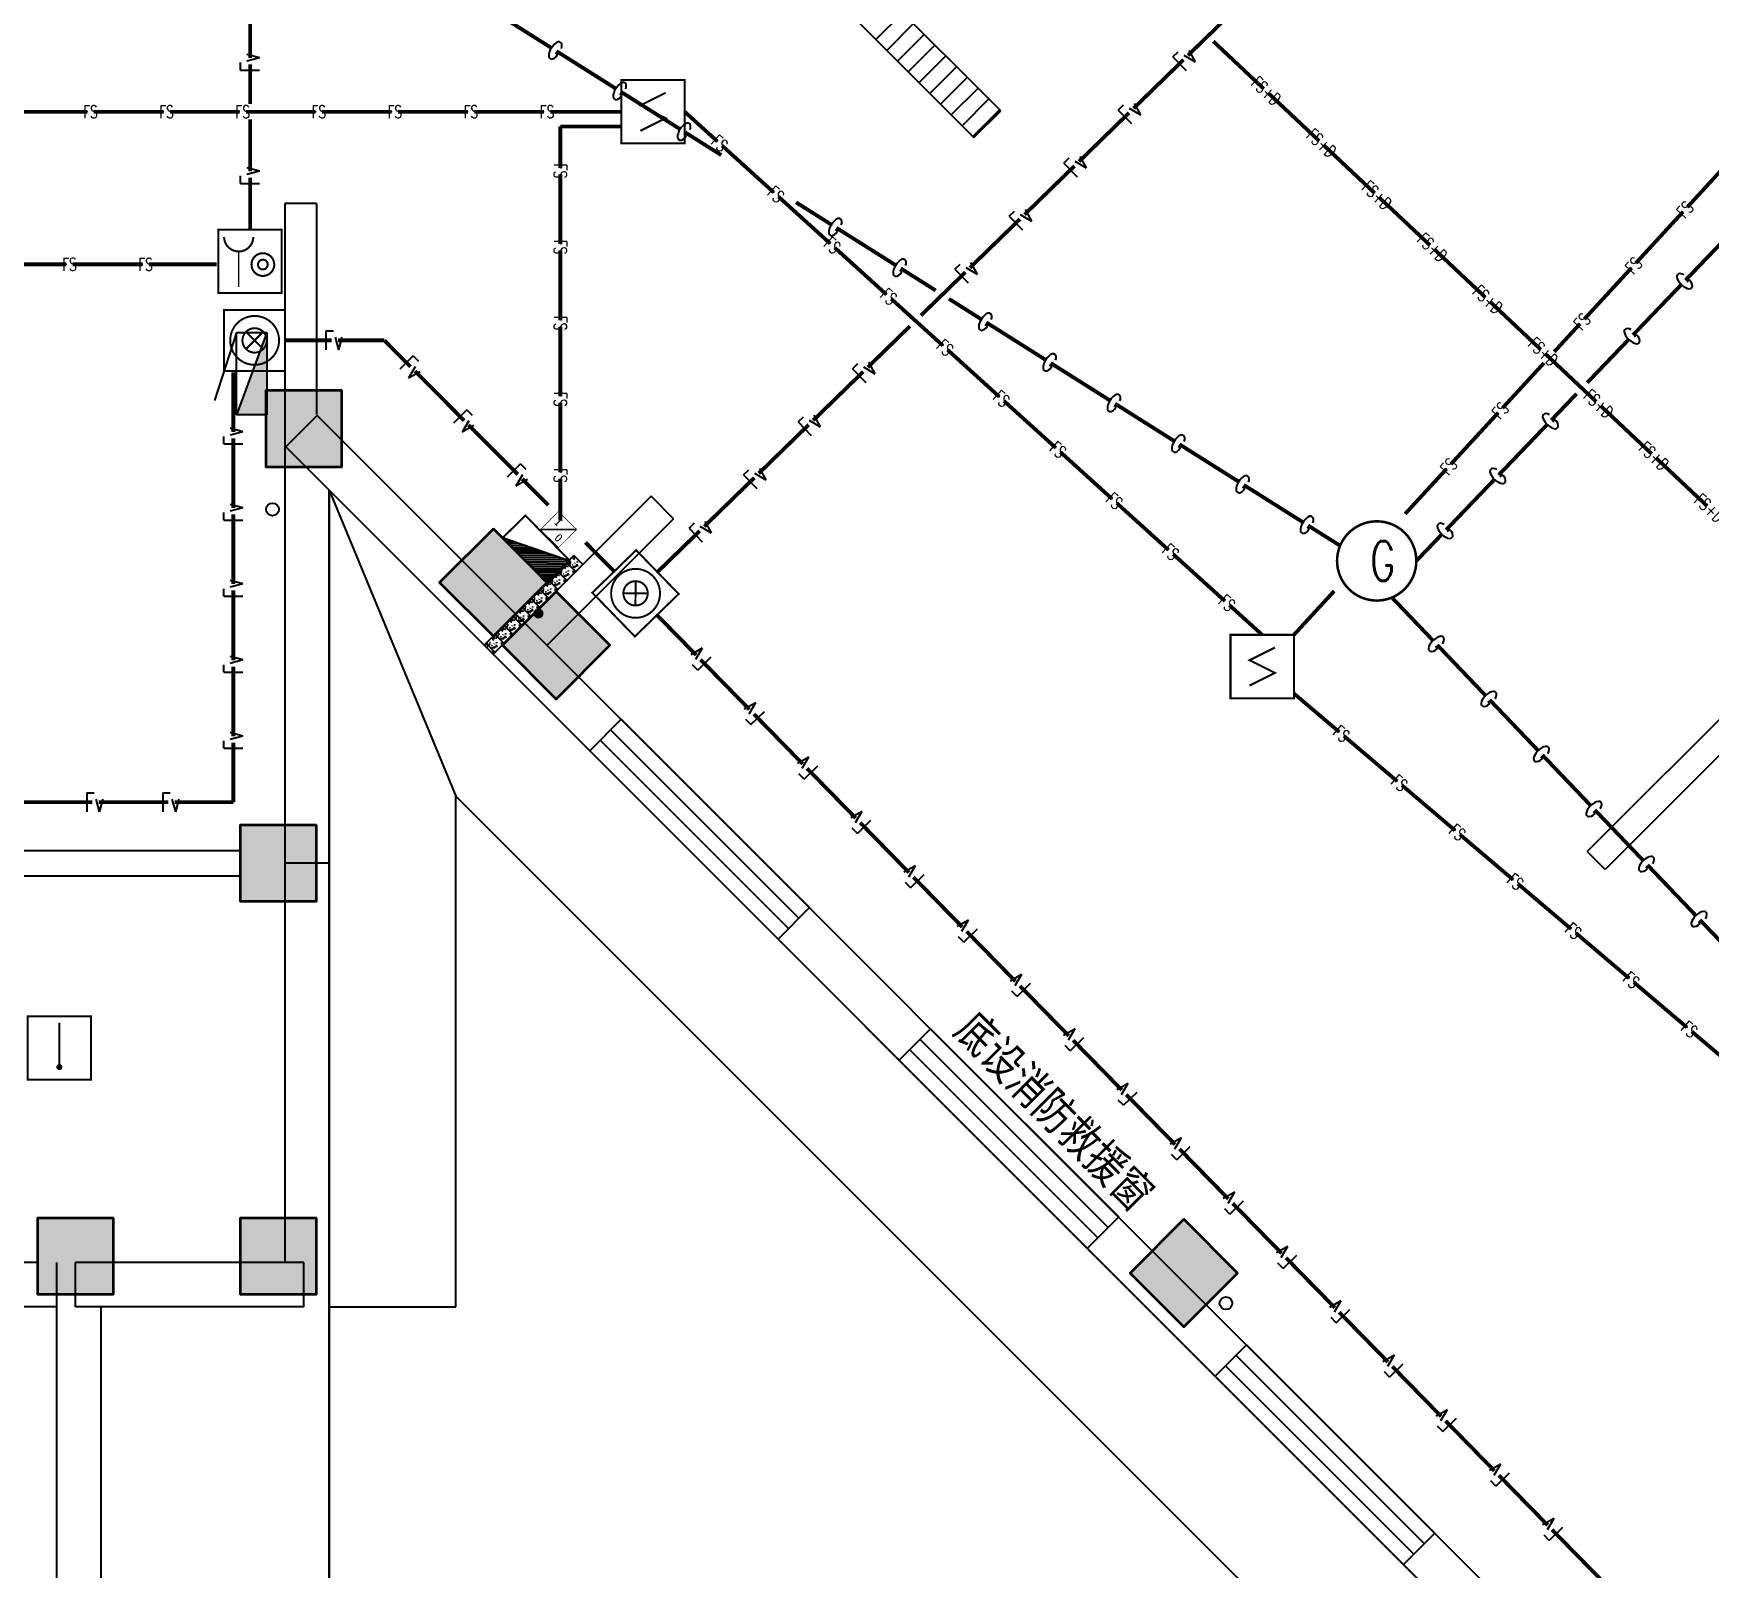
# Model space of a CAD drawing. Extents: x 815029915 to 815825525, y 579155098 to 579748855.
# Drawn here: x 815645636 to 815658853, y 579566865 to 579578968 of the extents above; entities that cross this region are included whole.
import ezdxf

# ---------------------------------------------------------------- set-up
doc = ezdxf.new("R2010")
doc.units = 0
doc.header["$LTSCALE"] = 100
doc.header["$MEASUREMENT"] = 0
doc.linetypes.add('CONTINOUS', pattern=[0])
for name, color, linetype in [('AC_KH', 3, 'Continuous'), ('AXIS', 3, 'Continuous'), ('COLUMN', 9, 'Continuous'), ('DIM_LEAD', 3, 'Continuous'), ('DIM_SYMB', 3, 'Continuous'), ('E-TEXT-PLAN-DER', 7, 'Continuous'), ('GROUND', 2, 'Continuous'), ('P-消火栓', 7, 'Continuous'), ('PUB_TEXT', 7, 'Continuous'), ('T-EQUP-FIRE', 7, 'Continuous'), ('WALL', 9, 'Continuous'), ('WINDOW', 4, 'Continuous'), ('zm', 1, 'Continuous'), ('电-弱电平面-线缆', 3, 'Continuous'), ('设备-消防', 3, 'Continuous'), ('设备-箱柜', 3, 'Continuous')]:
    doc.layers.add(name, color=color, linetype=linetype)
doc.layers.add('柱填充', color=9, linetype='Continuous', lineweight=18)
doc.layers.add('砼柱', color=2, linetype='Continuous', lineweight=35)
doc.styles.add('_TCH_DIM', font='SIMPLEX', dxfattribs={"bigfont": 'GBCBIG'})
doc.styles.add('_TCH_DIM_T3', font='SIMPLEX', dxfattribs={"width": 0.705882, "bigfont": 'GBCBIG'})
doc.styles.add('IDQSTYLE', font='txt.shx', dxfattribs={"width": 0.7, "bigfont": 'hztxt.shx'})
doc.styles.add('宋体', font='', dxfattribs={"width": 0.8})
doc.styles.add('宋体-TK', font='', dxfattribs={"width": 0.8})
doc.styles.get('宋体').set_extended_font_data('SimSun')
doc.styles.get('宋体-TK').set_extended_font_data('SimSun')
doc.linetypes.add('消防广播线路A', pattern='A,5.5,-0.25,["G",IDQSTYLE,S=1.5,R=0,X=-0.125,Y=-0.75],-0.25', length=6)
doc.linetypes.add('消防电源线', pattern='A,5.5,-0.25,["FS+D",IDQSTYLE,S=1,R=0,X=-0.125,Y=-0.5],-0.25', length=6)
doc.linetypes.add('消防电话线路A', pattern='A,5.5,-0.25,["Fv",IDQSTYLE,S=1.5,R=0,X=-0.125,Y=-0.75],-0.25', length=6)
doc.linetypes.add('火灾报警信号线路', pattern='A,5.5,-0.25,["FS",IDQSTYLE,S=1,R=0,X=-0.125,Y=-0.5],-0.25', length=6)
doc.dimstyles.new('_TCH_ARCH-100', dxfattribs={"dimscale": 100, "dimtxt": 2.975, "dimasz": 1, "dimexe": 2.5, "dimexo": 3, "dimgap": 1, "dimtad": 1, "dimdec": 0, "dimzin": 0, "dimdsep": 46, "dimtxsty": '_TCH_DIM_T3', "dimblk": 'ARCHTICK', "dimcen": 0.09, "dimclrt": 7, "dimazin": 2, "dimtfac": 1, "dimtdec": 0, "dimtix": 1, "dimtmove": 2, "dimatfit": 3, "dimfxl": 0, "dimtolj": 1, "dimtzin": 0, "dimarcsym": 0})

# ---------------------------------------------------------------- blocks, each defined once
blk = doc.blocks.new('$TWTSYS$00000508')
for p, q in [((-0.5, 0.5), (0.324, 1.224)), ((-0.5, 0.5), (-0.5, -0.5)), ((-0.5, -0.5), (0.5, 0.5)), ((0.5, 0.5), (-0.5, 0.5)), ((0.5, -0.5), (0.5, 0.5)), ((-0.5, -0.5), (0.5, -0.5))]:
    blk.add_line(p, q)
blk.add_solid([(0.5, -0.5), (0.5, 0.5), (-0.5, -0.5)])
blk = doc.blocks.new('HC001241')
at = {"color": 0, "linetype": 'Continuous', "const_width": 0.2}
for points in [[(-3.13, 3.12), (3.12, 3.12), (3.12, -3.13), (-3.13, -3.13), (-3.13, 3.12)], [(-0.88, 0.88), (0.88, -0.88)], [(0.88, 0.88), (-0.88, -0.88)]]:
    blk.add_lwpolyline(points, dxfattribs=at)
for points in [[(-1.77, 1.77, 0.198912), (-2.5, 0, 0.198912), (-1.77, -1.77, 0.198912), (0, -2.5, 0.198912), (1.77, -1.77, 0.198912), (2.5, 0, 0.198912), (1.77, 1.77, 0.198912), (0, 2.5, 0.198912)], [(0.88, -0.88, 0.198912), (1.25, 0, 0.198912), (0.88, 0.88, 0.198912), (0, 1.25, 0.198912), (-0.88, 0.88, 0.198912), (-1.25, 0, 0.198912), (-0.88, -0.88, 0.198912), (0, -1.25, 0.198912)]]:
    blk.add_lwpolyline(points, format="xyb", close=True, dxfattribs=at)
at = {"layer": 'E-TEXT-PLAN-DER', "color": 0, "style": 'IDQSTYLE', "width": 0.7}
blk.add_attdef('PSFHATT', (5.12, -3.13), '', height=2.5, dxfattribs=at)
blk = doc.blocks.new('HC001208')
at = {"color": 0, "linetype": 'Continuous', "const_width": 0.2}
blk.add_lwpolyline([(-3.12, 3.12), (3.12, 3.12), (3.12, -3.12), (-3.12, -3.12)], close=True, dxfattribs=at)
blk.add_lwpolyline([(-2.56, 2.42, 0.198912), (-2.14, 1.4, 0.198912), (-1.12, 0.98, 0.198912), (-0.1, 1.4, 0.198912), (0.32, 2.42)], format="xyb", dxfattribs=at)
at = {"color": 0, "linetype": 'Continuous', "const_width": 0.128}
blk.add_lwpolyline([(-1.12, 0.98), (-1.12, -2.52)], dxfattribs=at)
at = {"color": 0, "linetype": 'Continuous', "const_width": 0.2}
for points in [[(2.38, -0.31, 1), (0.14, -0.31, 1)], [(0.78, -0.31, 1), (1.74, -0.31, 1)]]:
    blk.add_lwpolyline(points, format="xyb", close=True, dxfattribs=at)
at = {"layer": 'E-TEXT-PLAN-DER', "color": 0, "style": 'IDQSTYLE', "width": 0.7}
blk.add_attdef('PSFHATT', (5.12, -3.12), '', height=2.5, dxfattribs=at)
blk = doc.blocks.new('HC001221')
at = {"color": 0, "linetype": 'Continuous', "const_width": 0.2}
blk.add_lwpolyline([(2.21, -2.21, 0.198912), (3.12, 0, 0.198912), (2.21, 2.21, 0.198912), (0, 3.12, 0.198912), (-2.21, 2.21, 0.198912), (-3.13, 0, 0.198912), (-2.21, -2.21, 0.198912), (0, -3.13, 0.198912)], format="xyb", close=True, dxfattribs=at)
at = {"color": 0, "style": 'IDQSTYLE', "width": 0.7}
for tag, p in [('G', (-0.52, -1.56)), ('PSFHATT', (5.13, -3.13))]:
    blk.add_attdef(tag, p, '', height=3.12, dxfattribs=at)
blk = doc.blocks.new('HC001224')
at = {"color": 0, "linetype": 'Continuous', "const_width": 0.2}
blk.add_lwpolyline([(-3.125, 3.125), (3.125, 3.125), (3.125, -3.125), (-3.125, -3.125)], close=True, dxfattribs=at)
blk.add_lwpolyline([(1.25, 1.875), (-1.25, 0.625), (1.25, -0.625), (-1.25, -1.875)], dxfattribs=at)
at = {"color": 0, "style": 'IDQSTYLE', "width": 0.7}
blk.add_attdef('PSFHATT', (5.125, -3.125), '', height=2.5, dxfattribs=at)
blk = doc.blocks.new('HC001223')
at = {"color": 0, "linetype": 'Continuous', "const_width": 0.2}
blk.add_lwpolyline([(-3.125, 3.125), (3.125, 3.125), (3.125, -3.125), (-3.125, -3.125)], close=True, dxfattribs=at)
blk.add_lwpolyline([(0, 2.5), (0, -1.875)], dxfattribs=at)
at = {"color": 0, "linetype": 'Continuous', "const_width": 0.3}
blk.add_lwpolyline([(-0.15, -1.875, 1), (0.15, -1.875, 1)], format="xyb", close=True, dxfattribs=at)
at = {"color": 0, "style": 'IDQSTYLE', "width": 0.7}
blk.add_attdef('PSFHATT', (5.125, -3.125), '', height=2.5, dxfattribs=at)
blk = doc.blocks.new('$TCHSYS$WIN2D')
for p, q in [((-0.5, 0.5), (0.5, 0.5)), ((-0.5, 0.5), (-0.5, -0.5)), ((0.5, 0.5), (0.5, -0.5)), ((0.5, 0.1667), (-0.5, 0.1667)), ((0.5, -0.1667), (-0.5, -0.1667)), ((-0.5, -0.5), (0.5, -0.5))]:
    blk.add_line(p, q)
blk = doc.blocks.new('*X48')
at = {"color": 0, "linetype": 'Continuous'}
for p, q in [((235.15, 320), (238.03, 322.88)), ((235.57, 320), (238.88, 323.3)), ((235.99, 320), (239.72, 323.73)), ((236.42, 320), (240.57, 324.15)), ((236.84, 320), (241.42, 324.58)), ((237.27, 320), (242.27, 325)), ((237.69, 320), (242.27, 324.57)), ((238.12, 320), (242.27, 324.15)), ((238.54, 320), (242.27, 323.72)), ((238.96, 320), (242.27, 323.3)), ((239.39, 320), (242.27, 322.88)), ((232.6, 320), (232.94, 320.33)), ((233.02, 320), (233.78, 320.76)), ((233.45, 320), (234.63, 321.18)), ((233.87, 320), (235.48, 321.61)), ((234.3, 320), (236.33, 322.03)), ((234.72, 320), (237.18, 322.46)), ((239.81, 320), (242.27, 322.45)), ((240.24, 320), (242.27, 322.03)), ((240.66, 320), (242.27, 321.6)), ((241.09, 320), (242.27, 321.18)), ((241.51, 320), (242.27, 320.75)), ((241.93, 320), (242.27, 320.33))]:
    blk.add_line(p, q, dxfattribs=at)
blk = doc.blocks.new('HC000431')
at = {"color": 0, "linetype": 'Continuous'}
blk.add_line((5, 2.5), (-5, -2.5), dxfattribs=at)
at = {"color": 0, "linetype": 'Continuous', "const_width": 0.3}
for points in [[(5, 2.5), (-5, 2.5), (-5, -2.5)], [(-5, -2.5), (5, -2.5), (5, 2.5)]]:
    blk.add_lwpolyline(points, dxfattribs=at)
at = {"color": 0, "linetype": 'Continuous'}
blk.add_blockref('*X48', (-237.27, -322.5), dxfattribs=at)
at = {"color": 0, "style": 'IDQSTYLE', "width": 0.7}
blk.add_attdef('PSFHATT', (7, -2.5), '', height=2.5, dxfattribs=at)
blk = doc.blocks.new('MK')
at = {"color": 4, "linetype": 'Continuous', "const_width": 30}
blk.add_lwpolyline([(-614, 638), (636, 638), (636, -612), (-614, -612)], close=True, dxfattribs=at)
at = {"layer": 'AC_KH', "ltscale": 1.25}
blk.add_line((636, 638), (-614, -612), dxfattribs=at)
at = {"layer": 'AC_KH', "ltscale": 1.25, "style": '宋体'}
for s, p in [('I', (-380, 70)), ('O', (165, -474))]:
    blk.add_text(s, height=400, dxfattribs=at).set_placement(p)
blk = doc.blocks.new('_ArchTick')
at = {"color": 0, "linetype": 'ByBlock', "const_width": 0.4}
blk.add_lwpolyline([(-0.5, -0.5), (0.5, 0.5)], dxfattribs=at)
blk = doc.blocks.new('*D474')
at = {"layer": 'AXIS', "color": 0, "lineweight": -2, "transparency": 16777216}
for p, q in [((815655484, 579597126), (815657782, 579599424)), ((815657605, 579599247), (815695082, 579561770)), ((815692961, 579559649), (815695259, 579561947))]:
    blk.add_line(p, q, dxfattribs=at)
at = {"layer": 'Defpoints', "color": 0, "transparency": 16777216}
for p in [(815655272, 579596914), (815695082, 579561770), (815692749, 579559437)]:
    blk.add_point(p, dxfattribs=at)
at = {"layer": 'AXIS', "color": 0, "lineweight": -2, "transparency": 16777216, "xscale": 100, "yscale": 100, "zscale": 100}
for p, rotation in [((815657605, 579599247), 135.0000000001822), ((815695082, 579561770), 315.0000000001822)]:
    blk.add_blockref('_ArchTick', p, dxfattribs=dict(at, rotation=rotation))
at = {"layer": 'AXIS', "color": 7, "transparency": 16777216, "insert": (815676520, 579580685), "char_height": 297.5, "attachment_point": 5, "rotation": 315, "style": '_TCH_DIM_T3'}
blk.add_mtext('\\A1;53000', dxfattribs=at)

msp = doc.modelspace()

# ---------------------------------------------------------------- hatches: boundary and pattern name
at = {"layer": 'DIM_LEAD'}
msp.add_hatch(color=256, dxfattribs=at).paths.add_polyline_path([(815649658.1, 579574395.2, 1), (815649578.1, 579574395.2, 1)], flags=17)
at = {"layer": '柱填充', "lineweight": 18}
for points in [[(815648066.8, 579576152.6), (815647466.8, 579576152.6), (815647466.8, 579575552.6), (815648066.8, 579575552.6)], [(815649262.5, 579575063.9), (815648838.2, 579574639.7), (815649262.5, 579574215.4), (815649686.8, 579574639.7)], [(815649757.5, 579574569), (815649333.2, 579574144.7), (815649757.5, 579573720.4), (815650181.8, 579574144.7)], [(815647866.8, 579572727.4), (815647266.8, 579572727.4), (815647266.8, 579572127.4), (815647866.8, 579572127.4)], [(815646266.8, 579569627.4), (815645666.8, 579569627.4), (815645666.8, 579569027.4), (815646266.8, 579569027.4)], [(815647866.8, 579569627.4), (815647266.8, 579569627.4), (815647266.8, 579569027.4), (815647866.8, 579569027.4)], [(815654707.2, 579569619.2), (815654283, 579569195), (815654707.2, 579568770.7), (815655131.5, 579569195)]]:
    msp.add_hatch(color=250, dxfattribs=at).paths.add_polyline_path(points)

# ---------------------------------------------------------------- linework, layer by layer
for p, q in [((815645722.7, 579585477.4), (815653052.4, 579578147.6)), ((815653264.5, 579578359.8), (815646146.9, 579585477.4)), ((815653052.4, 579578147.6), (815653264.5, 579578359.8)), ((815647966.8, 579565427.4), (815647966.8, 579575368.8)), ((815647966.8, 579575368.8), (815669555.6, 579553780)), ((815649898, 579574851.8), (815649190.9, 579574144.7)), ((815649261.6, 579574074), (815649968.7, 579574781.1)), ((815649968.7, 579574781.1), (815649898, 579574851.8)), ((815649190.9, 579574144.7), (815649261.6, 579574074)), ((815647966.8, 579569011.4), (815647966.8, 579565427.4))]:
    msp.add_line(p, q)
at = {"color": 252, "linetype": 'Continuous'}
for p, q in [((815652279.7, 579578920.4), (815652491.8, 579579132.5)), ((815652364.5, 579578835.5), (815652576.7, 579579047.6)), ((815652449.4, 579578750.7), (815652661.5, 579578962.8)), ((815652534.3, 579578665.8), (815652746.4, 579578877.9)), ((815652619.1, 579578581), (815652831.2, 579578793.1)), ((815652704, 579578496.1), (815652916.1, 579578708.2)), ((815652788.8, 579578411.2), (815653000.9, 579578623.4)), ((815652873.7, 579578326.4), (815653085.8, 579578538.5)), ((815652958.5, 579578241.5), (815653170.6, 579578453.7)), ((815653043.4, 579578156.7), (815653255.5, 579578368.8))]:
    msp.add_line(p, q, dxfattribs=at)
at = {"linetype": 'Continuous'}
for p, q in [((815649821, 579574762.8), (815649815.7, 579574761)), ((815649821, 579574762.8), (815649815.7, 579574761)), ((815649838.6, 579574792.4), (815649823.9, 579574748.4)), ((815649838.6, 579574792.4), (815649823.9, 579574748.4)), ((815649845.6, 579574769.5), (815649838.5, 579574762.4)), ((815649842, 579574795.8), (815649871.8, 579574766)), ((815649855.1, 579574796.9), (815649846.5, 579574796.9)), ((815649855.3, 579574766.8), (815649850, 579574765.1)), ((815649855.3, 579574766.8), (815649850, 579574765.1)), ((815649872.4, 579574781.6), (815649861.8, 579574785.2)), ((815649873.7, 579574787.4), (815649863, 579574791)), ((815649875.5, 579574799.2), (815649867, 579574799.2)), ((815649871.8, 579574766), (815649871.8, 579574766)), ((815649871.8, 579574766), (815649912.7, 579574725.1)), ((815649930.8, 579574773.1), (815649880.1, 579574756.2)), ((815649930.8, 579574773.1), (815649880.1, 579574756.2)), ((815649885.2, 579574775.4), (815649892.3, 579574782.5)), ((815649891.7, 579574833.5), (815649886.4, 579574831.7)), ((815649891.7, 579574833.5), (815649886.4, 579574831.7)), ((815649903.7, 579574846.2), (815649894.6, 579574819.1)), ((815649903.7, 579574846.2), (815649894.6, 579574819.1)), ((815649901.2, 579574760), (815649899.4, 579574754.6)), ((815649901.2, 579574760), (815649899.4, 579574754.6)), ((815649902.9, 579574757.6), (815649910, 579574764.7)), ((815649905.3, 579574794.3), (815649903.5, 579574788.9)), ((815649905.3, 579574794.3), (815649903.5, 579574788.9)), ((815649912.9, 579574836.9), (815649909.2, 579574833.2)), ((815649921.6, 579574784.5), (815649921.6, 579574776)), ((815649923.9, 579574805), (815649923.9, 579574796.4)), ((815649964.4, 579574785.4), (815649960.7, 579574781.6)), ((815649697.2, 579574651), (815649682.5, 579574607)), ((815649697.2, 579574651), (815649682.5, 579574607)), ((815649704.1, 579574628.1), (815649697, 579574621)), ((815649700.6, 579574654.4), (815649730.4, 579574624.6)), ((815649713.7, 579574655.5), (815649705.1, 579574655.5)), ((815649713.9, 579574625.4), (815649708.6, 579574623.7)), ((815649713.9, 579574625.4), (815649708.6, 579574623.7)), ((815649731, 579574640.2), (815649720.4, 579574643.7)), ((815649732.3, 579574646), (815649721.6, 579574649.6)), ((815649734.1, 579574657.8), (815649725.6, 579574657.8)), ((815649730.4, 579574624.6), (815649730.4, 579574624.6)), ((815649730.4, 579574624.6), (815649771.3, 579574583.7)), ((815649789.4, 579574631.7), (815649738.7, 579574614.8)), ((815649789.4, 579574631.7), (815649738.7, 579574614.8)), ((815649743.8, 579574633.9), (815649750.9, 579574641)), ((815649750.3, 579574692.1), (815649745, 579574690.3)), ((815649750.3, 579574692.1), (815649745, 579574690.3)), ((815649767.9, 579574721.7), (815649753.2, 579574677.7)), ((815649767.9, 579574721.7), (815649753.2, 579574677.7)), ((815649763.9, 579574652.8), (815649762.1, 579574647.5)), ((815649763.9, 579574652.8), (815649762.1, 579574647.5)), ((815649774.8, 579574698.8), (815649767.7, 579574691.7)), ((815649771.3, 579574725.1), (815649801.1, 579574695.3)), ((815649784.4, 579574726.2), (815649775.8, 579574726.2)), ((815649784.6, 579574696.1), (815649779.3, 579574694.4)), ((815649784.6, 579574696.1), (815649779.3, 579574694.4)), ((815649780.2, 579574643.1), (815649780.2, 579574634.6)), ((815649782.5, 579574663.5), (815649782.5, 579574655)), ((815649801.7, 579574710.9), (815649791.1, 579574714.4)), ((815649803, 579574716.7), (815649792.3, 579574720.3)), ((815649804.8, 579574728.5), (815649796.3, 579574728.5)), ((815649801.1, 579574695.3), (815649801.1, 579574695.3)), ((815649801.1, 579574695.3), (815649842, 579574654.4)), ((815649860.1, 579574702.4), (815649809.4, 579574685.5)), ((815649860.1, 579574702.4), (815649809.4, 579574685.5)), ((815649814.5, 579574704.7), (815649821.6, 579574711.8)), ((815649817.5, 579574663.3), (815649821.1, 579574652.6)), ((815649826.4, 579574647.3), (815649819.3, 579574640.2)), ((815649823.4, 579574664.5), (815649826.9, 579574653.9)), ((815649830.5, 579574689.3), (815649828.7, 579574683.9)), ((815649830.5, 579574689.3), (815649828.7, 579574683.9)), ((815649832.2, 579574686.9), (815649839.3, 579574694)), ((815649834.6, 579574723.6), (815649832.8, 579574718.2)), ((815649834.6, 579574723.6), (815649832.8, 579574718.2)), ((815649840.8, 579574657.7), (815649838.6, 579574651)), ((815649840.8, 579574657.7), (815649838.6, 579574651)), ((815649850.9, 579574713.8), (815649850.9, 579574705.3)), ((815649853.2, 579574734.3), (815649853.2, 579574725.7)), ((815649888.2, 579574734), (815649891.8, 579574723.3)), ((815649897.1, 579574718), (815649890, 579574710.9)), ((815649894.1, 579574735.3), (815649897.6, 579574724.6)), ((815649911.5, 579574728.4), (815649909.3, 579574721.7)), ((815649911.5, 579574728.4), (815649909.3, 579574721.7)), ((815649555.8, 579574509.6), (815649541.1, 579574465.5)), ((815649555.8, 579574509.6), (815649541.1, 579574465.5)), ((815649559.2, 579574513), (815649588.9, 579574483.2)), ((815649572.2, 579574514.1), (815649563.7, 579574514.1)), ((815649589.6, 579574498.8), (815649578.9, 579574502.3)), ((815649590.8, 579574504.6), (815649580.2, 579574508.1)), ((815649592.7, 579574516.3), (815649584.1, 579574516.3)), ((815649602.3, 579574492.5), (815649609.4, 579574499.6)), ((815649608.9, 579574550.7), (815649603.6, 579574548.9)), ((815649608.9, 579574550.7), (815649603.6, 579574548.9)), ((815649626.5, 579574580.3), (815649611.8, 579574536.3)), ((815649626.5, 579574580.3), (815649611.8, 579574536.3)), ((815649622.4, 579574511.4), (815649620.7, 579574506.1)), ((815649622.4, 579574511.4), (815649620.7, 579574506.1)), ((815649633.4, 579574557.4), (815649626.3, 579574550.3)), ((815649629.9, 579574583.7), (815649659.7, 579574553.9)), ((815649643, 579574584.8), (815649634.4, 579574584.8)), ((815649643.2, 579574554.7), (815649637.9, 579574552.9)), ((815649643.2, 579574554.7), (815649637.9, 579574552.9)), ((815649638.8, 579574501.7), (815649638.8, 579574493.1)), ((815649641, 579574522.1), (815649641, 579574513.6)), ((815649660.3, 579574569.5), (815649649.6, 579574573)), ((815649661.6, 579574575.3), (815649650.9, 579574578.9)), ((815649663.4, 579574587), (815649654.9, 579574587)), ((815649659.7, 579574553.9), (815649659.7, 579574553.9)), ((815649659.7, 579574553.9), (815649700.6, 579574513)), ((815649718.7, 579574561), (815649668, 579574544.1)), ((815649718.7, 579574561), (815649668, 579574544.1)), ((815649673, 579574563.2), (815649680.1, 579574570.3)), ((815649679.6, 579574621.4), (815649674.3, 579574619.6)), ((815649679.6, 579574621.4), (815649674.3, 579574619.6)), ((815649676.1, 579574521.9), (815649679.7, 579574511.2)), ((815649684.9, 579574505.9), (815649677.9, 579574498.8)), ((815649681.9, 579574523.1), (815649685.5, 579574512.5)), ((815649689.1, 579574547.8), (815649687.3, 579574542.5)), ((815649689.1, 579574547.8), (815649687.3, 579574542.5)), ((815649690.8, 579574545.5), (815649697.9, 579574552.6)), ((815649693.1, 579574582.1), (815649691.4, 579574576.8)), ((815649693.1, 579574582.1), (815649691.4, 579574576.8)), ((815649699.4, 579574516.2), (815649697.2, 579574509.6)), ((815649699.4, 579574516.2), (815649697.2, 579574509.6)), ((815649709.5, 579574572.4), (815649709.5, 579574563.9)), ((815649711.8, 579574592.8), (815649711.8, 579574584.3)), ((815649746.8, 579574592.6), (815649750.4, 579574581.9)), ((815649755.7, 579574576.6), (815649748.6, 579574569.5)), ((815649752.6, 579574593.8), (815649756.2, 579574583.2)), ((815649759.8, 579574618.5), (815649758, 579574613.2)), ((815649759.8, 579574618.5), (815649758, 579574613.2)), ((815649761.5, 579574616.2), (815649768.6, 579574623.3)), ((815649770.1, 579574586.9), (815649767.9, 579574580.3)), ((815649770.1, 579574586.9), (815649767.9, 579574580.3)), ((815649414.3, 579574368.1), (815649399.7, 579574324.1)), ((815649414.3, 579574368.1), (815649399.7, 579574324.1)), ((815649417.7, 579574371.6), (815649447.5, 579574341.8)), ((815649430.8, 579574372.6), (815649422.3, 579574372.6)), ((815649448.2, 579574357.3), (815649437.5, 579574360.9)), ((815649449.4, 579574363.2), (815649438.8, 579574366.7)), ((815649451.3, 579574374.9), (815649442.7, 579574374.9)), ((815649467.5, 579574409.2), (815649462.1, 579574407.5)), ((815649467.5, 579574409.2), (815649462.1, 579574407.5)), ((815649485, 579574438.9), (815649470.4, 579574394.8)), ((815649485, 579574438.9), (815649470.4, 579574394.8)), ((815649481, 579574370), (815649479.2, 579574364.7)), ((815649481, 579574370), (815649479.2, 579574364.7)), ((815649492, 579574416), (815649484.9, 579574408.9)), ((815649488.5, 579574442.3), (815649518.2, 579574412.5)), ((815649501.5, 579574443.3), (815649493, 579574443.3)), ((815649501.8, 579574413.3), (815649496.4, 579574411.5)), ((815649501.8, 579574413.3), (815649496.4, 579574411.5)), ((815649497.3, 579574360.3), (815649497.3, 579574351.7)), ((815649499.6, 579574380.7), (815649499.6, 579574372.2)), ((815649518.9, 579574428.1), (815649508.2, 579574431.6)), ((815649520.1, 579574433.9), (815649509.5, 579574437.4)), ((815649522, 579574445.6), (815649513.4, 579574445.6)), ((815649518.2, 579574412.5), (815649518.3, 579574412.4)), ((815649518.3, 579574412.4), (815649559.2, 579574371.6)), ((815649577.3, 579574419.5), (815649526.6, 579574402.7)), ((815649577.3, 579574419.5), (815649526.6, 579574402.7)), ((815649531.6, 579574421.8), (815649538.7, 579574428.9)), ((815649538.2, 579574479.9), (815649532.8, 579574478.2)), ((815649538.2, 579574479.9), (815649532.8, 579574478.2)), ((815649534.7, 579574380.4), (815649538.2, 579574369.8)), ((815649543.5, 579574364.5), (815649536.4, 579574357.4)), ((815649540.5, 579574381.7), (815649544.1, 579574371.1)), ((815649547.7, 579574406.4), (815649545.9, 579574401.1)), ((815649547.7, 579574406.4), (815649545.9, 579574401.1)), ((815649549.4, 579574404.1), (815649556.5, 579574411.2)), ((815649551.7, 579574440.7), (815649550, 579574435.4)), ((815649551.7, 579574440.7), (815649550, 579574435.4)), ((815649562.7, 579574486.7), (815649555.6, 579574479.6)), ((815649558, 579574374.8), (815649555.8, 579574368.1)), ((815649558, 579574374.8), (815649555.8, 579574368.1)), ((815649572.5, 579574484), (815649567.1, 579574482.2)), ((815649572.5, 579574484), (815649567.1, 579574482.2)), ((815649568, 579574431), (815649568, 579574422.4)), ((815649570.3, 579574451.4), (815649570.3, 579574442.9)), ((815649588.9, 579574483.2), (815649589, 579574483.2)), ((815649589, 579574483.2), (815649629.9, 579574442.3)), ((815649648, 579574490.3), (815649597.3, 579574473.4)), ((815649648, 579574490.3), (815649597.3, 579574473.4)), ((815649605.4, 579574451.1), (815649608.9, 579574440.5)), ((815649614.2, 579574435.2), (815649607.1, 579574428.1)), ((815649611.2, 579574452.4), (815649614.8, 579574441.8)), ((815649618.4, 579574477.1), (815649616.6, 579574471.8)), ((815649618.4, 579574477.1), (815649616.6, 579574471.8)), ((815649620.1, 579574474.8), (815649627.2, 579574481.9)), ((815649628.7, 579574445.5), (815649626.5, 579574438.9)), ((815649628.7, 579574445.5), (815649626.5, 579574438.9)), ((815649276.3, 579574230.1), (815649306.1, 579574200.4)), ((815649289.4, 579574231.2), (815649280.9, 579574231.2)), ((815649309.8, 579574233.5), (815649301.3, 579574233.5)), ((815649326, 579574267.8), (815649320.7, 579574266)), ((815649326, 579574267.8), (815649320.7, 579574266)), ((815649343.6, 579574297.4), (815649329, 579574253.4)), ((815649343.6, 579574297.4), (815649329, 579574253.4)), ((815649339.6, 579574228.6), (815649337.8, 579574223.3)), ((815649339.6, 579574228.6), (815649337.8, 579574223.3)), ((815649350.6, 579574274.6), (815649343.5, 579574267.5)), ((815649347, 579574300.8), (815649376.8, 579574271.1)), ((815649360.1, 579574301.9), (815649351.6, 579574301.9)), ((815649360.3, 579574271.9), (815649355, 579574270.1)), ((815649360.3, 579574271.9), (815649355, 579574270.1)), ((815649358.2, 579574239.3), (815649358.2, 579574230.7)), ((815649377.4, 579574286.6), (815649366.8, 579574290.2)), ((815649378.7, 579574292.5), (815649368.1, 579574296)), ((815649380.6, 579574304.2), (815649372, 579574304.2)), ((815649376.8, 579574271.1), (815649376.8, 579574271)), ((815649376.8, 579574271), (815649417.7, 579574230.1)), ((815649435.9, 579574278.1), (815649385.2, 579574261.2)), ((815649435.9, 579574278.1), (815649385.2, 579574261.2)), ((815649390.2, 579574280.4), (815649397.3, 579574287.5)), ((815649396.7, 579574338.5), (815649391.4, 579574336.7)), ((815649396.7, 579574338.5), (815649391.4, 579574336.7)), ((815649393.3, 579574239), (815649396.8, 579574228.4)), ((815649399.1, 579574240.3), (815649402.6, 579574229.6)), ((815649406.2, 579574265), (815649404.5, 579574259.7)), ((815649406.2, 579574265), (815649404.5, 579574259.7)), ((815649407.9, 579574262.7), (815649415, 579574269.8)), ((815649410.3, 579574299.3), (815649408.5, 579574294)), ((815649410.3, 579574299.3), (815649408.5, 579574294)), ((815649421.3, 579574345.3), (815649414.2, 579574338.2)), ((815649416.6, 579574233.4), (815649414.3, 579574226.7)), ((815649416.6, 579574233.4), (815649414.3, 579574226.7)), ((815649431, 579574342.6), (815649425.7, 579574340.8)), ((815649431, 579574342.6), (815649425.7, 579574340.8)), ((815649426.6, 579574289.5), (815649426.6, 579574281)), ((815649428.9, 579574310), (815649428.9, 579574301.5)), ((815649447.5, 579574341.8), (815649447.6, 579574341.7)), ((815649447.6, 579574341.7), (815649488.5, 579574300.8)), ((815649506.6, 579574348.8), (815649455.9, 579574331.9)), ((815649506.6, 579574348.8), (815649455.9, 579574331.9)), ((815649460.9, 579574351.1), (815649468, 579574358.2)), ((815649464, 579574309.7), (815649467.5, 579574299.1)), ((815649472.8, 579574293.7), (815649465.7, 579574286.7)), ((815649469.8, 579574311), (815649473.4, 579574300.3)), ((815649477, 579574335.7), (815649475.2, 579574330.4)), ((815649477, 579574335.7), (815649475.2, 579574330.4)), ((815649478.6, 579574333.4), (815649485.7, 579574340.5)), ((815649487.3, 579574304.1), (815649485, 579574297.4)), ((815649487.3, 579574304.1), (815649485, 579574297.4)), ((815649202.2, 579574156), (815649196.5, 579574139)), ((815649202.2, 579574156), (815649196.5, 579574139)), ((815649205.6, 579574159.4), (815649235.4, 579574129.6)), ((815649209.2, 579574133.1), (815649205.8, 579574129.8)), ((815649218.7, 579574160.5), (815649210.2, 579574160.5)), ((815649218.9, 579574130.4), (815649213.6, 579574128.7)), ((815649218.9, 579574130.4), (815649213.6, 579574128.7)), ((815649236, 579574145.2), (815649225.4, 579574148.8)), ((815649237.3, 579574151), (815649226.6, 579574154.6)), ((815649239.1, 579574162.8), (815649230.6, 579574162.8)), ((815649235.4, 579574129.6), (815649235.4, 579574129.6)), ((815649235.4, 579574129.6), (815649276.3, 579574088.7)), ((815649294.4, 579574136.7), (815649243.8, 579574119.8)), ((815649294.4, 579574136.7), (815649243.8, 579574119.8)), ((815649248.8, 579574139), (815649255.9, 579574146.1)), ((815649255.3, 579574197.1), (815649250, 579574195.3)), ((815649255.3, 579574197.1), (815649250, 579574195.3)), ((815649251.8, 579574097.6), (815649255.4, 579574086.9)), ((815649257.7, 579574098.9), (815649261.2, 579574088.2)), ((815649272.9, 579574226.7), (815649258.2, 579574182.7)), ((815649272.9, 579574226.7), (815649258.2, 579574182.7)), ((815649264.8, 579574123.6), (815649263, 579574118.3)), ((815649264.8, 579574123.6), (815649263, 579574118.3)), ((815649266.5, 579574121.2), (815649273.6, 579574128.3)), ((815649268.9, 579574157.9), (815649267.1, 579574152.6)), ((815649268.9, 579574157.9), (815649267.1, 579574152.6)), ((815649279.9, 579574203.9), (815649272.8, 579574196.8)), ((815649289.6, 579574201.2), (815649284.3, 579574199.4)), ((815649289.6, 579574201.2), (815649284.3, 579574199.4)), ((815649285.2, 579574148.1), (815649285.2, 579574139.6)), ((815649287.5, 579574168.6), (815649287.5, 579574160)), ((815649306.7, 579574215.9), (815649296.1, 579574219.5)), ((815649308, 579574221.8), (815649297.4, 579574225.3)), ((815649306.1, 579574200.4), (815649306.1, 579574200.3)), ((815649306.1, 579574200.3), (815649347, 579574159.4)), ((815649365.1, 579574207.4), (815649314.5, 579574190.5)), ((815649365.1, 579574207.4), (815649314.5, 579574190.5)), ((815649319.5, 579574209.7), (815649326.6, 579574216.8)), ((815649322.6, 579574168.3), (815649326.1, 579574157.7)), ((815649331.4, 579574152.3), (815649324.3, 579574145.2)), ((815649328.4, 579574169.6), (815649331.9, 579574158.9)), ((815649335.5, 579574194.3), (815649333.8, 579574189)), ((815649335.5, 579574194.3), (815649333.8, 579574189)), ((815649337.2, 579574191.9), (815649344.3, 579574199)), ((815649345.8, 579574162.7), (815649343.6, 579574156)), ((815649345.8, 579574162.7), (815649343.6, 579574156)), ((815649355.9, 579574218.8), (815649355.9, 579574210.3)), ((815649402.1, 579574223), (815649395, 579574215.9)), ((815649260.7, 579574081.6), (815649257.3, 579574078.3)), ((815649275.1, 579574092), (815649272.9, 579574085.3)), ((815649275.1, 579574092), (815649272.9, 579574085.3))]:
    msp.add_line(p, q, dxfattribs=at)
for centre in [(815647520.6, 579575215.5), (815655039.4, 579568957.1)]:
    msp.add_circle(centre, 50)
at = {"layer": 'COLUMN'}
for points in [[(815647466.8, 579575552.6), (815648066.8, 579575552.6), (815648066.8, 579576152.6), (815647466.8, 579576152.6)], [(815649262.5, 579574215.4), (815649686.8, 579574639.7), (815649262.5, 579575063.9), (815648838.2, 579574639.7)], [(815649757.5, 579573720.4), (815650181.8, 579574144.7), (815649757.5, 579574569), (815649333.2, 579574144.7)], [(815647266.8, 579572127.4), (815647866.8, 579572127.4), (815647866.8, 579572727.4), (815647266.8, 579572727.4)], [(815645666.8, 579569027.4), (815646266.8, 579569027.4), (815646266.8, 579569627.4), (815645666.8, 579569627.4)], [(815647266.8, 579569027.4), (815647866.8, 579569027.4), (815647866.8, 579569627.4), (815647266.8, 579569627.4)], [(815654707.2, 579568770.7), (815655131.5, 579569195), (815654707.2, 579569619.2), (815654283, 579569195)]]:
    msp.add_lwpolyline(points, close=True, dxfattribs=at)
at = {"layer": 'DIM_SYMB'}
msp.add_lwpolyline([(815652415.9, 579578977.3, 0, 0, 0), (815646332.2, 579585042.4, 0, 80, 0), (815646544.7, 579584830.6, 0, 0, 0)], format="xyseb", dxfattribs=at)
at = {"layer": 'GROUND'}
for p, q in [((815647966.8, 579575368.8), (815648966.8, 579572954.6)), ((815647966.8, 579568927.4), (815648966.8, 579568927.4))]:
    msp.add_line(p, q, dxfattribs=at)
for points in [[(815647966.8, 579568927.4), (815647966.8, 579575368.8), (815669555.6, 579553780)], [(815648966.8, 579568927.4), (815648966.8, 579572954.6), (815668141.4, 579553780)]]:
    msp.add_lwpolyline(points, dxfattribs=at)
at = {"layer": 'WALL'}
for p, q in [((815647616.8, 579577627.4), (815647616.8, 579575851.7)), ((815647866.8, 579577627.4), (815647866.8, 579575963.8)), ((815647616.8, 579576213.8), (815647616.8, 579572427.4)), ((815647625.4, 579575710.2), (815647872.8, 579575957.7)), ((815662520.3, 579561310.3), (815647872.8, 579575957.7)), ((815662272.8, 579561062.8), (815647625.4, 579575710.2)), ((815647966.8, 579575368.8), (815647966.8, 579572427.4)), ((815650506.8, 579575319.2), (815649509.1, 579574321.5)), ((815660540, 579575170), (815657888.3, 579572518.4)), ((815650683.6, 579575142.4), (815649685.9, 579574144.7)), ((815660681.4, 579575028.6), (815658029.7, 579572376.9)), ((815641866.8, 579572527.4), (815647266.8, 579572527.4)), ((815658029.7, 579572376.9), (815657888.3, 579572518.4)), ((815647616.8, 579572427.4), (815647616.8, 579569277.4)), ((815647966.8, 579572427.4), (815647616.8, 579572427.4)), ((815647966.8, 579572427.4), (815647966.8, 579568927.4)), ((815641866.8, 579572327.4), (815647266.8, 579572327.4)), ((815645666.8, 579569277.4), (815641766.8, 579569277.4)), ((815645816.8, 579569277.4), (815645816.8, 579565427.4)), ((815647766.8, 579569277.4), (815645966.8, 579569277.4)), ((815645966.8, 579568927.4), (815645966.8, 579569277.4)), ((815647766.8, 579568927.4), (815647766.8, 579569277.4)), ((815645816.8, 579568927.4), (815639966.8, 579568927.4)), ((815647766.8, 579568927.4), (815645966.8, 579568927.4)), ((815646166.8, 579568927.4), (815646166.8, 579565427.4))]:
    msp.add_line(p, q, dxfattribs=at)
for points in [[(815647866.8, 579577627.4), (815647616.8, 579577627.4)], [(815650683.6, 579575142.4), (815650506.8, 579575319.2)]]:
    msp.add_lwpolyline(points, dxfattribs=at)
at = {"layer": '电-弱电平面-线缆', "color": 10, "linetype": 'Continuous', "const_width": 30}
for points in [[(815647343.7, 579578775), (815647343.7, 579579325)], [(815654740.6, 579578795.8), (815655134.7, 579579179.5)], [(815647343.7, 579578411.3), (815647343.7, 579578725)], [(815654310.7, 579578377.3), (815654704.8, 579578761)], [(815653880.9, 579577958.7), (815654274.9, 579578342.4)], [(815647343.7, 579577881.3), (815647343.7, 579578291.3)], [(815653451, 579577540.2), (815653845, 579577923.8)], [(815647343.7, 579577421.3), (815647343.7, 579577831.3)], [(815653021.1, 579577121.6), (815653415.1, 579577505.3)], [(815652634.3, 579576745), (815652985.2, 579577086.7)], [(815652215.1, 579576336.9), (815652548.2, 579576661.2)], [(815647620.5, 579576548.6), (815647986.7, 579576548.6)], [(815648036.7, 579576548.6), (815648403, 579576548.6)], [(815648403, 579576548.6), (815648608.6, 579576342)], [(815647211.3, 579575826.7), (815647211.3, 579576296.3)], [(815648643.9, 579576306.5), (815649031.9, 579575916.7)], [(815651785.2, 579575918.3), (815652179.3, 579576302)], [(815649067.2, 579575881.2), (815649455.2, 579575491.4)], [(815651355.3, 579575499.7), (815651749.4, 579575883.4)], [(815647211.3, 579575226.7), (815647211.3, 579575776.7)], [(815649490.4, 579575456), (815649696.1, 579575249.3)], [(815650925.4, 579575081.2), (815651319.5, 579575464.8)], [(815647211.3, 579574626.7), (815647211.3, 579575176.7)], [(815650556.5, 579574722), (815650889.6, 579575046.3)], [(815649987.7, 579574956.3), (815650216, 579574726.9)], [(815647211.3, 579574026.7), (815647211.3, 579574576.7)], [(815650861.4, 579574067.6), (815650552.9, 579574382.8)], [(815647211.3, 579573426.7), (815647211.3, 579573976.7)], [(815651281.1, 579573638.8), (815650896.4, 579574031.8)], [(815651700.8, 579573210), (815651316.1, 579573603)], [(815647211.3, 579572907.2), (815647211.3, 579573376.7)], [(815652120.4, 579572781.2), (815651735.7, 579573174.2)], [(815645549.9, 579572907.2), (815646099.9, 579572907.2)], [(815646149.9, 579572907.2), (815646699.9, 579572907.2)], [(815646749.9, 579572907.2), (815647211.3, 579572907.2)], [(815652540.1, 579572352.4), (815652155.4, 579572745.4)], [(815652959.8, 579571923.6), (815652575.1, 579572316.6)], [(815653379.5, 579571494.8), (815652994.8, 579571887.8)], [(815653799.2, 579571066), (815653414.5, 579571459)], [(815654218.8, 579570637.2), (815653834.1, 579571030.2)], [(815654638.5, 579570208.4), (815654253.8, 579570601.4)], [(815655058.2, 579569779.6), (815654673.5, 579570172.6)], [(815655477.9, 579569350.8), (815655093.2, 579569743.8)], [(815655897.6, 579568922), (815655512.8, 579569315)], [(815656317.2, 579568493.2), (815655932.5, 579568886.2)], [(815656736.9, 579568064.4), (815656352.2, 579568457.4)], [(815657156.6, 579567635.6), (815656771.9, 579568028.6)], [(815657576.3, 579567206.8), (815657191.6, 579567599.8)], [(815657996, 579566778), (815657611.2, 579567171)]]:
    msp.add_lwpolyline(points, dxfattribs=at)
at = {"layer": '电-弱电平面-线缆', "color": 51, "linetype": 'Continuous', "const_width": 30}
for points in [[(815649252.8, 579579149.4), (815649717.9, 579578855.9)], [(815649760.2, 579578829.2), (815650225.3, 579578535.7)], [(815650267.6, 579578509), (815650732.8, 579578215.5)], [(815650775, 579578188.9), (815651059.6, 579578009.3)], [(815651649.1, 579577637.3), (815651925.1, 579577463.1)], [(815651967.4, 579577436.5), (815652432.5, 579577142.9)], [(815658663.9, 579577023.1), (815659044.6, 579577420.1)], [(815652474.8, 579577116.3), (815652750.7, 579576942.1)], [(815652855.1, 579576876.3), (815653107.9, 579576716.7)], [(815658248.6, 579576590.1), (815658629.3, 579576987.1)], [(815653150.2, 579576690.1), (815653615.3, 579576396.5)], [(815657888.4, 579576214.6), (815658214, 579576554)], [(815653657.6, 579576369.9), (815654122.7, 579576076.3)], [(815657605.9, 579575920), (815657805.4, 579576128)], [(815654165, 579576049.7), (815654630.1, 579575756.1)], [(815657190.6, 579575487), (815657571.3, 579575884)], [(815654672.4, 579575729.5), (815655137.6, 579575436)], [(815655179.9, 579575409.3), (815655645, 579575115.8)], [(815656775.3, 579575054), (815657156, 579575450.9)], [(815655687.3, 579575089.1), (815655940.1, 579574929.6)], [(815656541.3, 579574810), (815656740.7, 579575017.9)], [(815656348.4, 579574521.3), (815656670.8, 579574183.9)], [(815656705.3, 579574147.7), (815657085.3, 579573750.1)], [(815657119.9, 579573713.9), (815657499.9, 579573316.3)], [(815657534.4, 579573280.2), (815657914.4, 579572882.6)], [(815657949, 579572846.4), (815658329, 579572448.8)], [(815658363.5, 579572412.7), (815658743.5, 579572015)], [(815658778.1, 579571978.9), (815659158.1, 579571581.3)]]:
    msp.add_lwpolyline(points, dxfattribs=at)
at = {"layer": '电-弱电平面-线缆', "color": 11, "linetype": 'Continuous', "const_width": 30}
for points in [[(815654940.2, 579578906.4), (815655338.2, 579578531.9)], [(815655374.6, 579578497.7), (815655775.1, 579578120.8)], [(815655811.6, 579578086.5), (815656212.1, 579577709.6)], [(815656248.5, 579577675.3), (815656649.1, 579577298.4)], [(815656685.5, 579577264.1), (815657086, 579576887.2)], [(815657122.5, 579576853), (815657523, 579576476.1)], [(815657559.4, 579576441.8), (815657960, 579576064.9)], [(815657996.4, 579576030.6), (815658396.9, 579575653.7)], [(815658433.3, 579575619.5), (815658833.9, 579575242.6)]]:
    msp.add_lwpolyline(points, dxfattribs=at)
at = {"layer": '电-弱电平面-线缆', "color": 6, "linetype": 'Continuous', "const_width": 30}
for points in [[(815645511.3, 579578351.3), (815646061.3, 579578351.3)], [(815646111.3, 579578351.3), (815646661.3, 579578351.3)], [(815646711.3, 579578351.3), (815647261.3, 579578351.3)], [(815647311.3, 579578351.3), (815647861.3, 579578351.3)], [(815647911.3, 579578351.3), (815648461.3, 579578351.3)], [(815648511.3, 579578351.3), (815649061.3, 579578351.3)], [(815649111.3, 579578351.3), (815649661.3, 579578351.3)], [(815649711.3, 579578351.3), (815650269.9, 579578351.3)], [(815650771.4, 579578351.3), (815651028.6, 579578118.3)], [(815649791, 579578235.4), (815650271.4, 579578235.4)], [(815649791, 579578235.4), (815649791, 579577907.8)], [(815651065.7, 579578084.7), (815651473.3, 579577715.5)], [(815658678.1, 579577599.4), (815659050.4, 579578004.2)], [(815649791, 579577857.8), (815649791, 579577307.8)], [(815651510.4, 579577682), (815651918.1, 579577312.8)], [(815658271.8, 579577157.8), (815658644.2, 579577562.6)], [(815649791, 579577257.8), (815649791, 579576707.8)], [(815651955.1, 579577279.2), (815652362.8, 579576910)], [(815645345.5, 579577148.2), (815645895.5, 579577148.2)], [(815645945.5, 579577148.2), (815646495.5, 579577148.2)], [(815646545.5, 579577148.2), (815647080.9, 579577148.2)], [(815657865.6, 579576716.3), (815658238, 579577121)], [(815652399.9, 579576876.4), (815652807.5, 579576507.2)], [(815649791, 579576657.8), (815649791, 579576107.8)], [(815657628.8, 579576458.9), (815657831.8, 579576679.5)], [(815652844.6, 579576473.7), (815653252.2, 579576104.5)], [(815657220.2, 579576014.7), (815657547.6, 579576370.6)], [(815653289.3, 579576070.9), (815653697, 579575701.7)], [(815649791, 579576057.8), (815649791, 579575507.8)], [(815656814, 579575573.2), (815657186.4, 579575977.9)], [(815653734, 579575668.1), (815654141.7, 579575298.9)], [(815656452.8, 579575180.5), (815656780.1, 579575536.4)], [(815649791, 579575457.8), (815649791, 579575130.3)], [(815654178.8, 579575265.4), (815654586.4, 579574896.2)], [(815654623.5, 579574862.6), (815655031.1, 579574493.4)], [(815655575.5, 579574226.9), (815655893, 579574572.1)], [(815655068.2, 579574459.8), (815655325.5, 579574226.9)], [(815655575.5, 579573764.5), (815655931.9, 579573461.7)], [(815655970, 579573429.3), (815656389.2, 579573073.3)], [(815656427.3, 579573040.9), (815656846.5, 579572684.8)], [(815656884.6, 579572652.4), (815657303.7, 579572296.4)], [(815657341.8, 579572264), (815657761, 579571907.9)], [(815657799.1, 579571875.6), (815658218.3, 579571519.5)], [(815658256.4, 579571487.1), (815658675.6, 579571131)], [(815658713.7, 579571098.7), (815659132.9, 579570742.6)]]:
    msp.add_lwpolyline(points, dxfattribs=at)
at = {"layer": '砼柱', "color": 3, "lineweight": 35}
for points in [[(815648066.8, 579576152.6), (815647466.8, 579576152.6), (815647466.8, 579575552.6), (815648066.8, 579575552.6)], [(815649262.5, 579575063.9), (815648838.2, 579574639.7), (815649262.5, 579574215.4), (815649686.8, 579574639.7)], [(815649757.5, 579574569), (815649333.2, 579574144.7), (815649757.5, 579573720.4), (815650181.8, 579574144.7)], [(815647866.8, 579572727.4), (815647266.8, 579572727.4), (815647266.8, 579572127.4), (815647866.8, 579572127.4)], [(815646266.8, 579569627.4), (815645666.8, 579569627.4), (815645666.8, 579569027.4), (815646266.8, 579569027.4)], [(815647866.8, 579569627.4), (815647266.8, 579569627.4), (815647266.8, 579569027.4), (815647866.8, 579569027.4)], [(815654707.2, 579569619.2), (815654283, 579569195), (815654707.2, 579568770.7), (815655131.5, 579569195)]]:
    msp.add_lwpolyline(points, close=True, dxfattribs=at)

# ---------------------------------------------------------------- block references
at = {"layer": 'P-消火栓', "xscale": 650, "yscale": -240, "zscale": 650, "rotation": 270}
msp.add_blockref('$TWTSYS$00000508', (815647356.3, 579576285.6), dxfattribs=at)
msp.add_blockref('$TWTSYS$00000508', (815647356.3, 579576285.6), dxfattribs=at)
at = {"layer": 'T-EQUP-FIRE', "color": 4, "xscale": 80, "yscale": 80, "zscale": 80}
for name, p in [('HC001224', (815650521.4, 579578351.3)), ('HC001208', (815647343.7, 579577171.3)), ('HC001208', (815647343.7, 579577171.3)), ('HC001224', (815655325.5, 579573976.9))]:
    msp.add_blockref(name, p, dxfattribs=at)
at = {"layer": 'T-EQUP-FIRE', "color": 4, "linetype": 'CONTINOUS', "xscale": 77.05151999999998, "yscale": 77.05151999999998, "zscale": 77.05151999999998}
msp.add_blockref('HC001241', (815647379.7, 579576548.6), dxfattribs=at)
msp.add_blockref('HC001241', (815647379.7, 579576548.6), dxfattribs=at)
at = {"layer": 'T-EQUP-FIRE', "color": 4}
ref = msp.add_blockref('HC001221', (815656228.8, 579574810), dxfattribs=dict(at, xscale=100, yscale=100, zscale=100))
ref.add_attrib('G', 'G', (815656176.8, 579574654), dxfattribs={"color": 0, "height": 312, "style": '_TCH_DIM', "width": 0.7})
at = {"layer": 'T-EQUP-FIRE', "color": 4, "linetype": 'CONTINOUS', "xscale": 77.05151999999998, "yscale": 77.05151999999998, "zscale": 77.05151999999998, "rotation": 314.1668153731325}
msp.add_blockref('HC001241', (815650383.8, 579574554.2), dxfattribs=at)
msp.add_blockref('HC001241', (815650383.8, 579574554.2), dxfattribs=at)
at = {"layer": 'WINDOW', "xscale": -2100, "yscale": -350, "zscale": 2100, "rotation": 134.9999999993811}
for p in [(815650888.6, 579572694.5), (815653327.7, 579570255.4), (815655820, 579567763.1)]:
    msp.add_blockref('$TCHSYS$WIN2D', p, dxfattribs=at)
at = {"layer": 'zm', "color": 1, "xscale": 0.1610399919060495, "yscale": 0.1610393524169922, "zscale": 0.1610399919060495, "rotation": 315.3956647298145}
msp.add_blockref('MK', (815649773.3, 579575056.9), dxfattribs=at)
at = {"layer": '设备-消防', "xscale": 80, "yscale": 80, "zscale": 80}
msp.add_blockref('HC001223', (815645840.1, 579570968.9), dxfattribs=at)
at = {"layer": '设备-箱柜', "xscale": 50.4, "yscale": 50.4, "zscale": 50.4, "rotation": 314.5451583580376}
msp.add_blockref('HC000431', (815649601.7, 579574899.7), dxfattribs=at)

# ---------------------------------------------------------------- texts
at = {"layer": 'PUB_TEXT', "style": '宋体-TK', "width": 0.8}
msp.add_text('底设消防救援窗', height=264.35, rotation=315, dxfattribs=at).set_placement((815652883.5, 579571092.6))
at = {"layer": '电-弱电平面-线缆', "color": 51, "linetype": '消防广播线路A', "style": 'IDQSTYLE', "width": 0.7}
for rotation, p in [(327.74668, (815649669.4, 579578797.8)), (327.74668, (815650176.9, 579578477.6)), (327.74668, (815650684.3, 579578157.4)), (327.74668, (815651876.6, 579577405.1)), (327.74668, (815652384, 579577084.9)), (46.19615, (815658676.5, 579576927.9)), (327.74668, (815653059.4, 579576658.7)), (46.19615, (815658261.2, 579576494.9)), (327.74668, (815653566.8, 579576338.5)), (327.74668, (815654074.2, 579576018.3)), (46.19615, (815657618.5, 579575824.8)), (327.74668, (815654581.7, 579575698.1)), (327.74668, (815655089.1, 579575377.9)), (46.19615, (815657203.2, 579575391.8)), (327.74668, (815655596.5, 579575057.7)), (46.19615, (815656787.9, 579574958.8)), (313.70212, (815656609.7, 579574139.3)), (313.70212, (815657024.2, 579573705.5)), (313.70212, (815657438.8, 579573271.7)), (313.70212, (815657853.3, 579572838)), (313.70212, (815658267.8, 579572404.2)), (313.70212, (815658682.4, 579571970.4))]:
    msp.add_text('G', height=150, rotation=rotation, dxfattribs=at).set_placement(p)
at = {"layer": '电-弱电平面-线缆', "color": 10, "linetype": '消防电话线路A', "style": 'IDQSTYLE', "width": 0.7}
for rotation, p in [(90, (815647418.7, 579578662.5)), (44.23527, (815654712.3, 579578663.6)), (44.23527, (815654282.5, 579578245.1)), (44.23527, (815653852.6, 579577826.5)), (90, (815647418.7, 579577768.8)), (44.23527, (815653422.7, 579577407.9)), (44.23527, (815652992.8, 579576989.4)), (314.86432, (815648511.4, 579576333.3)), (44.23527, (815652186.8, 579576204.6)), (314.86432, (815648934.7, 579575908.1)), (44.23527, (815651756.9, 579575786.1)), (90, (815647286.3, 579575714.2)), (314.86432, (815649357.9, 579575482.8)), (44.23527, (815651327, 579575367.5)), (90, (815647286.3, 579575114.2)), (44.23527, (815650897.1, 579574948.9)), (90, (815647286.3, 579574514.2)), (134.38421, (815650993.7, 579574039.6)), (90, (815647286.3, 579573914.2)), (134.38421, (815651413.4, 579573610.8)), (90, (815647286.3, 579573314.2)), (134.38421, (815651833, 579573182)), (134.38421, (815652252.7, 579572753.2)), (134.38421, (815652672.4, 579572324.4)), (134.38421, (815653092.1, 579571895.6)), (134.38421, (815653511.8, 579571466.8)), (134.38421, (815653931.4, 579571038)), (134.38421, (815654351.1, 579570609.2)), (134.38421, (815654770.8, 579570180.4)), (134.38421, (815655190.5, 579569751.6)), (134.38421, (815655610.2, 579569322.8)), (134.38421, (815656029.8, 579568894)), (134.38421, (815656449.5, 579568465.2)), (134.38421, (815656869.2, 579568036.4)), (134.38421, (815657288.9, 579567607.6)), (134.38421, (815657708.6, 579567178.8))]:
    msp.add_text('Fv', height=150, rotation=rotation, dxfattribs=at).set_placement(p)
at = {"layer": '电-弱电平面-线缆', "color": 11, "linetype": '消防电源线', "style": 'IDQSTYLE', "width": 0.7}
for p in [(815655228.7, 579578566.3), (815655665.6, 579578155.2), (815656102.6, 579577744), (815656539.6, 579577332.8), (815656976.5, 579576921.6), (815657413.5, 579576510.5), (815657850.4, 579576099.3), (815658287.4, 579575688.1), (815658724.4, 579575277)]:
    msp.add_text('FS+D', height=100, rotation=316.74204, dxfattribs=at).set_placement(p)
at = {"layer": '电-弱电平面-线缆', "color": 6, "linetype": '火灾报警信号线路', "style": 'IDQSTYLE', "width": 0.7}
for p in [(815646028, 579578301.3), (815646628, 579578301.3), (815647228, 579578301.3), (815647828, 579578301.3), (815648428, 579578301.3), (815649028, 579578301.3), (815649628, 579578301.3), (815645862.2, 579577098.2), (815646462.2, 579577098.2)]:
    msp.add_text('FS', height=100, dxfattribs=at).set_placement(p)
for rotation, p in [(317.8345, (815650970.3, 579578103.6)), (270, (815649741, 579577941.1)), (317.8345, (815651415.1, 579577700.8)), (47.38714, (815658658.4, 579577504.2)), (270, (815649741, 579577341.1)), (317.8345, (815651859.8, 579577298.1)), (47.38714, (815658252.2, 579577062.7)), (317.8345, (815652304.5, 579576895.3)), (47.38714, (815657846, 579576621.1)), (270, (815649741, 579576741.1)), (317.8345, (815652749.2, 579576492.5)), (270, (815649741, 579576141.1)), (317.8345, (815653194, 579576089.8)), (47.38714, (815657200.6, 579575919.5)), (317.8345, (815653638.7, 579575687)), (47.38714, (815656794.4, 579575478)), (270, (815649741, 579575541.1)), (317.8345, (815654083.4, 579575284.2)), (317.8345, (815654528.1, 579574881.5)), (317.8345, (815654972.9, 579574478.7)), (319.65308, (815655874.1, 579573445.2)), (319.65308, (815656331.4, 579573056.7)), (319.65308, (815656788.7, 579572668.3)), (319.65308, (815657246, 579572279.8)), (319.65308, (815657703.2, 579571891.4)), (319.65308, (815658160.5, 579571502.9)), (319.65308, (815658617.8, 579571114.5))]:
    msp.add_text('FS', height=100, rotation=rotation, dxfattribs=at).set_placement(p)
at = {"layer": '电-弱电平面-线缆', "color": 10, "linetype": '消防电话线路A', "style": 'IDQSTYLE', "width": 0.7}
for p in [(815647924.2, 579576473.6), (815646037.4, 579572832.2), (815646637.4, 579572832.2)]:
    msp.add_text('Fv', height=150, dxfattribs=at).set_placement(p)

# ---------------------------------------------------------------- dimensions: what is measured, and where the dimension line sits
at = {"layer": 'AXIS'}
dim = msp.add_aligned_dim(p1=(815655272, 579596913.5), p2=(815692748.7, 579559436.9), distance=3300, dimstyle='_TCH_ARCH-100', dxfattribs=at)
dim.commit()
dim.dimension.update_dxf_attribs({"geometry": '*D474', "text_midpoint": (815676519.7, 579580684.6)})

doc.saveas('drawing.dxf')
